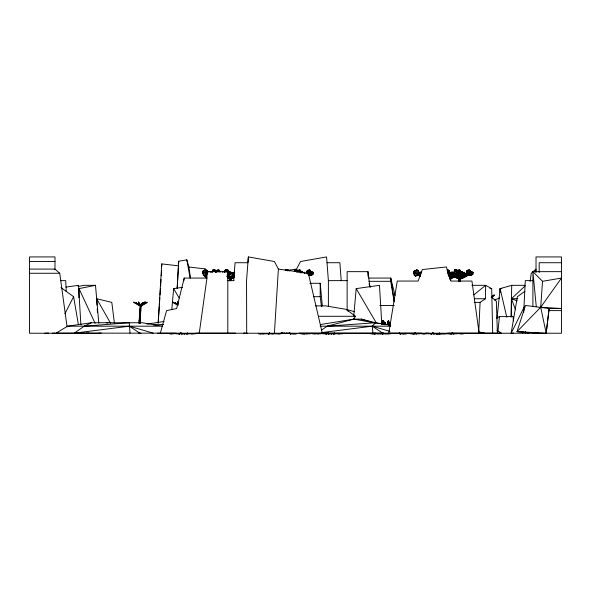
<?xml version="1.0" encoding="UTF-8"?>
<svg xmlns="http://www.w3.org/2000/svg" width="591" height="591" viewBox="0 0 591 591"><rect width="100%" height="100%" fill="white"/><g stroke="black" fill="none" stroke-linecap="round" stroke-linejoin="round"><path stroke-width="0.89" d="M140.052 323.255C138.493 316.953 143.687 306.057 138.39 302.237L140.348 306.123L139.099 323.255M78.906 297.724L79.031 288.615L95.498 285.32L98.808 323.247M139.712 323.255L140.665 306.123L139.542 303.641M474.691 302.385L480.077 302.385L485.447 298.736L485.654 285.32L471.884 285.32M383.131 323.262L383.145 322.457L382.443 323.262M139.572 317.441L140.584 305.399L142.756 302.562L140.843 306.123L147.336 302.577L147.174 302.215L140.584 305.399L140.274 306.123L138.959 323.255M383.389 321.245L383.411 320.403L384.386 323.469M510.964 316.894L511.732 285.32L524.852 285.32M389.439 325.538L389.617 322.634L390.341 325.538M178.718 261.244L177.174 288.113L178.718 261.244L186.8 259.833L188.913 267.029L190.45 277.91M480.077 302.385L478.732 331.861L484.908 333.235M224.514 272.237L225.356 270.419L227.675 269.858L228.591 270.988L228.599 273.064L227.269 274.497M297.79 272.111L297.576 270.419L299.652 270.545L300.213 271.978L300.73 271.978L300.812 270.988L299.896 269.858L297.576 270.419L296.734 272.237M310.548 271.121L310.112 274.091L308.059 274.497L310.548 271.121L309.677 269.858L307.357 270.419L306.308 273.374M459.266 274.497L456.415 274.254L456.304 273.374L457.345 270.419L459.665 269.858L460.581 270.988L460.108 274.091L456.415 274.254L450.165 279.004L449.315 277.563M469.04 274.497L466.188 274.254L466.077 273.374L467.126 270.419L469.446 269.858L470.362 270.988L469.882 274.091L465.531 274.697L459.938 279.004L459.65 281.648M522.651 333.235L522.74 331.425M523.7 312.373L525.296 280.636L533.333 280.636M178.164 265.795L161.757 263.904L158.159 323.203L159.267 306.825M274.409 333.235L278.383 269.09L274.409 261.51L248.36 256.93L246.543 280.636L246.698 333.058M159.385 305L159.858 297.716M160.035 294.983L160.457 288.607M160.634 285.874L161.048 279.499M161.284 275.857L161.639 270.39M540.654 307.726L542.538 281.309L532.905 271.661L561.45 271.661M233.696 280.636L235.07 262.722L247.917 262.722L248.36 256.93M382.695 322.73L382.783 320.403L381.978 322.73M388.435 321.245L388.501 320.403L387.231 324.215L389.314 324.215L388.501 320.403L387.245 324.215M140.185 323.255L140.909 306.123L140.584 305.399L138.228 304.239L140.584 305.399L144.322 303.789M140.525 306.123L136.226 302.814L140.909 306.123L145.246 302.245L145.076 301.883L140.584 305.399L140.348 306.123L133.573 302.4L133.729 302.038L140.584 305.399L145.076 301.883M140.931 305.481L142.756 302.562M171.811 309.558L173.643 288.615L182.604 287.344M177.485 304.631L175.283 302.814L177.935 305.126M353.78 315.934L356.174 288.615L379.466 285.32L381.793 324.023M384.556 324.814L385.029 322.457L385.746 324.814M215.649 272.096L215.582 270.309L213.078 269.666L212.043 272.355L213.078 269.666L215.582 270.309L215.848 272.407M230.889 280.769L231.059 279.004L234.457 276.381M450.564 280.769L450.734 279.004L457.19 274.254L455.757 274.697L455.676 274.047L456.68 273.271L449.98 277.556L449.419 279.004M460.263 281.648L460.515 279.004L466.971 274.254L466.454 273.271L459.754 277.556L458.867 281.648M460.086 281.648L460.352 279.004L469.461 274.35M232.788 275.45L232.448 272.695L234.679 272.259L232.448 272.695L232.329 274.335L233.282 275.472L232.329 274.335L232.485 273.197L234.354 272.806L233.637 273.995L234.147 275.229L233.46 275.546L232.788 275.45L232.987 274.18L234.642 272.237L234.42 272.931M419.47 272.835L420.356 272.621L419.041 273.094L418.997 274.194L420.822 272.059L421.678 272.192L420.216 273.286L419.477 276.241L418.997 275.421M452.765 272.451L449.965 273.278L451.746 272.059L453.836 272.665L451.746 272.059L449.914 274.194M452.669 272.606L452.13 272.695L451.945 274.025L452.558 275.229L452.13 272.695L454.361 272.259L452.913 274.726L449.98 277.556L450.165 279.004L450.734 279.004M497.009 318.667L500.089 288.615L511.732 285.32M497.903 331.485L499.461 316.599L513.114 316.599L513.387 320.979M230.291 280.769L230.298 277.556L228.835 275.45M281.663 333.235L281.427 332.984M206.163 277.999L206.953 271.661L227.801 271.661L227.801 333.235M229.515 280.769L229.744 279.004L227.631 275.406M542.538 281.309L561.45 278.065L540.699 307.239L546.18 333.235L549.12 308.532L546.18 333.235L516.992 331.677L525.473 305.473L549.12 308.532L561.45 308.532L540.699 307.239L516.992 331.677L538.829 333.235M229.345 280.769L229.574 279.004L228.141 278.125M458.69 281.648L459.037 279.004L457.597 278.125M452.004 274.335L452.159 273.197L454.036 272.806L449.98 277.556L448.857 276.123M530.142 281.449L531.257 273.271L536.015 269.09L535.468 271.801M199.256 333.235L206.953 278.065L206.953 271.661M388.974 325.538L389.617 322.634L389.764 323.927M183.794 280.799L184.215 278.065L206.953 278.065M382.296 322.73L382.783 320.403L383.419 324.215M78.396 292.161L79.031 288.615L95.092 323.321M456.089 274.194L454.56 274.194L453.807 273.131L454.686 271.07L454.56 274.194L455.661 274.542M234.213 277.43L230.889 279.004L230.298 277.556L232.854 274.83L232.485 273.197M389.351 323.927L389.617 322.634M382.089 322.73L382.783 320.403L383.034 321.245M231.428 273.131L230.785 274.556L228.207 275.303L229.751 275.229L228.296 272.163L230.135 271.779L231.428 273.131L230.97 272.163M313.245 272.628L313.208 274.039L311.752 275.229L308.879 275.066L310.408 275.303L310.002 274.18L313.245 272.628L312.129 271.779L310.297 272.163M463.233 272.628L463.196 274.039L461.748 275.229L458.875 275.066L460.404 275.303L459.997 274.18L463.233 272.628L462.125 271.779L460.286 272.163M469.978 275.303L471.522 275.229L470.067 272.163L471.899 271.779L472.734 272.163L472.977 274.039L471.522 275.229L468.656 275.066L468.441 274.342L463.706 276.093M184.215 278.065L176.635 308.532L166.596 310.615L160.309 333.235M206.983 274.438L206.325 275.657L204.508 275.982L203.444 275.369L202.44 271.853L202.713 271.195L205.757 269.791L206.894 270.227L208.025 272L206.894 270.227M414.638 274.039L414.291 275.369L415.355 275.982L417.172 275.657L419.085 274.231L418.871 272L417.741 270.227L416.603 269.791L413.353 271.616L414.291 275.369L415.768 275.982L417.18 273.382L418.184 270.781L416.603 269.791M415.355 275.982L418.627 274.881L418.76 274.364L420.238 275.17L417.741 270.227M288.253 333.235L289.583 333.235M449.965 273.094L449.854 273.493L450.157 272.879L451.997 273.84L451.317 276.544L449.914 275.421M382.133 323.262L382.377 322.457L382.99 323.262M383.145 321.245L383.411 320.403L384.276 323.469M465.959 274.808L465.449 274.047L465.959 274.808L466.454 273.271L459.754 277.556L456.318 276.293M300.73 271.978L300.812 270.988M302.104 272.399L301.691 271.794L302.356 271.779L302.998 272.865L303.464 272.628L302.695 272.274L300.974 272.835L300.516 272.163L302.356 271.779L303.323 272.702M308.347 273.722L308.125 274.387L309.27 274.497M308.635 274.453L309.049 275.066L310.002 274.18M310.652 271.535L309.987 271.978L309.425 270.545L307.357 270.419L307.675 272.961L308.798 274.091L310.112 274.091L310.888 272.178L310.593 270.988M312.964 272.163L313.333 273.131L312.521 274.556L312.262 273.116L311.361 272.126L312.129 271.779L312.994 274.039M458.335 273.722L458.121 274.387L457.345 274.387L456.503 272.237M453.925 276.093L458.66 274.342L449.98 277.556L448.03 274.741M460.478 272.961L460.108 274.091L458.055 274.497L457.028 273.456L456.732 271.129M460.884 272.178L460.588 273.064L459.562 273.064L458.69 272.178L458.439 270.198L459.665 269.858L460.884 272.178L460.034 270.375L457.345 270.419L457.67 272.961L458.786 274.091L460.537 271.121M462.036 272.052C463.728 273.744 462.687 275.857 461.46 271.794L462.923 272.274L463.329 273.131L462.982 274.039M468.116 273.722L467.895 274.387L467.126 274.387L466.284 272.237M472.734 272.163L472.763 274.039L471.234 275.229M381.941 323.927L382.362 322.634L382.414 323.927M172.808 302.075L172.631 302.4L172.786 302.038L178.164 304.764L175.948 303.818M178.231 303.789L177.566 301.875L178.312 303.065M447.801 273.411L447.572 270.309L446.936 270.043M231.34 273.131C230.926 275.886 230.97 270.545 229.367 272.126L230.785 274.556L229.463 275.229M463.876 272.931L464.134 272.259L465.161 274.194L462.251 275.45M205.757 269.791L206.185 270.323L203.843 275.369L202.491 271.853L202.765 271.262L206.185 270.323L207.33 270.781L204.922 275.982L203.444 275.369M216.24 272.2L216.786 270.789L218.493 270.323L219.645 270.781L220.332 272L219.202 270.227L218.064 269.791L215.072 271.262M217.85 272.008L218.493 270.323L218.064 269.791M219.143 272.082L219.645 270.781L219.202 270.227M224.351 272.355L225.385 269.666L227.89 270.309L228.052 271.07M224.661 272.311L225.385 269.666L225.917 270.937M294.296 271.683L295.079 269.666L297.576 270.309L295.079 269.666L294.916 271.07L295.47 271.262L295.145 270.479M413.501 271.557L417.032 270.323L414.69 275.369L413.501 271.557L420.238 275.17L418.627 274.881L420.238 275.17L419.226 273.434M450.143 273.434L449.544 274.881L449.685 274.364L451.155 275.17L448.658 270.227L447.527 269.791L449.101 270.781L451.155 275.17L449.544 274.881L450.741 275.051L451.103 274.327L452.676 274.911M384.697 323.262L385.029 322.457L385.428 323.262M213.152 270.479L213.61 270.937L212.923 271.07M382.805 323.262L383.145 322.457L383.744 323.262M455.329 270.56L456.717 270.043L456.932 271.757L456.311 273.227L454.848 269.666L456.717 270.043L457.345 270.309L454.848 269.666L453.807 272.355L454.427 273.227L456.311 273.227L459.938 279.004L459.754 277.556L457.323 274.039L457.404 274.682L456.666 274.682L459.2 279.004L454.376 276.706M374.022 333.812L374.421 334.07L375.004 332.777M186.46 333.812L186.867 334.07L187.465 332.777M333.331 333.812L333.745 334.07L334.343 332.777M438.544 333.812L438.95 334.07L439.549 332.777M228.547 271.121L227.572 273.064L228.599 273.064L228.887 272.178L228.045 270.375L225.356 270.419L225.57 272.111M300.213 271.978L300.767 271.121M470.318 271.121L467.828 274.497L466.801 273.456L466.506 271.129L467.954 270.73M414.417 271.83L415.081 270.486L414.779 272.2L413.789 273.611M418.93 273.493L419.233 272.879L421.073 273.84M420.179 274.327L419.817 275.051L418.627 274.881M524.594 306.219L511.134 333.235L517.384 296.697L524.838 291.333M304.04 272.806L304.365 272.259L305.037 273.544M455.824 276.086L459.754 277.556L462.694 274.726L464.098 272.237L465.161 274.194M64.921 313.747L73.616 296.697L60.947 287.581M382.022 333.812L382.879 334.07L383.544 332.777M228.488 272.961L228.887 272.178L227.675 269.858L226.449 270.198L226.7 272.178L228.274 270.988L227.432 270.545L227.993 271.978L228.51 271.978L228.591 270.988M300.708 272.961L300.871 271.535L300.265 270.375L299.652 270.545L300.634 270.656M456.415 274.254L460.263 270.988L459.421 270.545L459.983 271.978L460.5 271.978L460.581 270.988M466.188 274.254L470.044 270.988L468.212 270.198L467.126 270.419L467.444 272.961L468.567 274.091L469.882 274.091L470.658 272.178L469.815 270.375L469.202 270.545L469.764 271.978L470.273 271.978L470.362 270.988M382.961 321.245L383.411 320.403L384.135 324.215M448.421 275.044L449.788 272L449.478 271.609M269.378 332.777L268.669 334.07L267.996 333.812M226.855 276.293L230.298 277.556L233.637 273.995L232.987 274.18M180.336 332.777L179.568 334.07L178.349 333.812M327.215 332.777L326.446 334.07L325.693 333.812M432.42 332.777L431.652 334.07L430.898 333.812M302.171 333.812L303.316 333.812M387.482 333.812L388.627 333.812M411.846 333.812L412.991 333.812M449.049 333.812L450.187 333.812M170.769 333.812L171.892 333.812M317.648 333.812L318.771 333.812M422.853 333.812L423.976 333.812M179.738 333.812L178.814 333.812M326.609 333.812L327.473 332.777M431.822 333.812L432.686 332.777M413.456 333.812L414.084 334.07L414.934 332.777M450.652 333.812L451.28 334.07L452.13 332.777M381.838 323.262L382.377 322.457L382.584 323.262M353.433 319.236L355.509 316.288L346.001 309.322L325.7 305.879L315.712 305.879M385.029 322.457L384.445 323.262L383.862 322.457L384.113 323.262M269.614 332.777L268.669 334.07L269.489 333.812M452.115 276.928L453.142 275.546L454.944 274.475L454.339 273.36M180.602 332.777L179.487 333.812M282.335 333.058L283.052 333.235M260.786 333.812L261.281 333.812M244.851 332.955L243.691 333.058M280.902 333.058L282.638 332.955M284.493 333.058L285.025 333.235M286.583 333.235L286.044 333.058M287.196 332.955L286.598 333.235L286.975 333.235M288.881 333.058L289.051 333.058M461.8 275.376L459.754 277.556L456.946 273.965M321.674 332.585L372.249 326.188L375.58 322.745L389.949 324.947M246.499 333.058L247.237 333.235M284.293 333.058L283.71 332.984M511.658 316.894L511.407 298.736L525.081 285.926M450.571 279.004L459.997 274.18M454.885 277.024C461.113 282.254 467.126 274.948 473.014 272.628M145.246 302.245L140.665 306.123L138.508 301.875M282.04 333.235L282.417 333.235M473.871 294.82L485.654 285.32L491.682 288.615L492.695 333.235M234.679 275.775L230.483 279.004L228.37 275.406M300.457 270.708L298.92 272.178L298.669 270.198L299.896 269.858L301.107 272.178M310.046 270.375L309.425 270.545L310.275 270.988L307.032 273.456L306.736 271.129M451.14 273.286L452.603 272.192L453.341 272.835M491.549 296.741L494.069 295.16L494.253 295.522L491.239 297.295M176.281 333.154L56.093 333.154L67.529 326.188L162.614 326.188L142.305 322.745L91.42 322.745L84.247 326.188L74.274 333.154L129.363 326.188L153.209 333.154M321.438 330.17L327.133 326.188L353.891 319.125L361.227 319.125L375.58 322.745L327.133 326.188M451.945 274.025L452.529 273.633M491.306 297.133L494.349 295.19L494.172 294.828L491.609 296.556M192.954 333.812L191.255 333.812M339.825 333.812L338.133 333.812M445.038 333.812L443.339 333.812M373.623 333.812L371.931 333.812M227.151 276.381L230.298 277.556L234.568 274.926M227.166 276.233L230.298 277.556L234.029 275.317M472.224 273.042L472.874 272.702M184.591 333.812L184.089 334.07L184.953 333.812M331.47 333.812L330.967 334.07L331.832 333.812M436.675 333.812L436.173 334.07L437.037 333.812M231.244 272.628L227.047 275.066L228.414 275.303L227.712 273.618L229.884 272.399L231.111 272.377M497.09 317.795L499.461 316.599M386.344 333.812L385.088 333.812M290.949 333.812L290.417 334.07L289.568 332.777M400.624 333.812L400.092 334.07L399.243 332.777M437.828 333.812L437.296 334.07L437.931 333.812M234.376 277.43L231.059 279.004L227.919 278.213M329.121 333.812L328.566 334.07L327.724 332.777M434.326 333.812L433.772 334.07L432.93 332.777M286.236 270.486L287.751 269.791L289.331 270.781L287.751 269.791M494.637 300.065L499.698 297.857M329.202 333.812L328.566 334.07L327.939 332.777M434.407 333.812L433.772 334.07L433.151 332.777M291.053 333.812L290.417 334.07L289.782 332.777M400.735 333.812L400.092 334.07L399.464 332.777M260.971 333.812L259.486 333.812M213.558 270.56L214.947 270.043L215.161 271.757L213.61 270.937M295.559 270.56L296.948 270.043L297.162 271.757L295.603 270.937M420.822 272.059L419.233 272.879M229.175 276.123L230.298 277.556L232.669 276.684M452.344 276.684L449.98 277.556L455.949 273.973M462.125 276.684L459.754 277.556L461.482 276.935M230.298 277.556L232.891 276.625M463.218 276.315L468.404 274.453M293.934 333.812L292.671 333.812M381.114 333.812L379.843 333.812M403.609 333.812L402.345 333.812M440.805 333.812L439.549 333.812M307.283 333.812L306.367 333.812M416.958 333.812L416.212 334.07L415.178 332.777M454.161 333.812L453.408 334.07L452.374 332.777M141.685 304.033L140.584 305.399L136.89 303.818M465.531 274.697L466.971 274.254M232.854 274.83L234.147 275.229M452.669 274.18L454.944 274.475M452.536 274.83L453.822 275.229L453.319 273.995M462.31 274.83L463.603 275.229L463.1 273.995L464.725 274.475L463.809 272.806M296.963 271.129L298.403 270.73M295.736 333.812L294.074 333.812M405.411 333.812L403.749 333.812M442.607 333.812L440.952 333.812M204.508 275.982L206.037 275.657M302.681 272.606L304.365 272.259L304.35 273.374M462.45 272.606L464.134 272.259M263.992 333.812L262.293 333.812M186.867 334.07L188.16 333.812M333.745 334.07L335.031 333.812M438.95 334.07L440.236 333.812M78.005 286.532L84.07 285.32L95.498 285.32M374.421 334.07L375.713 333.812M279.573 333.812L277.94 333.812M378.765 333.812L377.339 333.812M320.381 324.57L353.891 319.125L375.307 323.004M56.093 333.154L57.896 332.866M146.915 324.112L164.084 321.482M67.529 326.188L91.42 322.745M65.97 287.093L78.514 285.32L80.901 324.947M287.462 270.36L296.542 269.09L300.516 261.51L326.572 256.93L328.382 280.636L328.382 306.47M511.887 333.235L513.594 333.043M527.172 333.235L528.879 333.043M86.116 333.235L88.783 333.021M98.594 333.235L101.26 333.021M84.247 326.188L129.23 322.745L130.035 333.154M52.171 333.235L54.897 333.043M153.542 324.984L163.626 324.385M310.209 275.303L311.752 275.229L310.755 272.835L313.112 272.377M460.197 275.303L461.748 275.229L460.751 272.835L463.108 272.377M44.82 333.235L48.469 333.043M29.55 261.51L54.985 261.51M327.008 262.722L339.855 262.722L341.229 280.636M561.45 262.722L539.191 262.722L539.191 272.569M29.55 269.09L54.985 269.09L59.743 273.271L67.071 326.875M454.826 271.262L455.24 271.262M369.9 287.056L367.971 271.661L347.131 271.661L347.131 310.164M29.55 273.271L59.743 273.271M202.942 273.611L203.932 272.2L204.235 270.486M472.763 274.039L472.239 272.274L471.241 271.794L472.29 274.556M457.102 274.542L455.018 274.542L453.807 273.131L455.07 269.851L455.476 270.656M468.656 275.066L470.185 275.303L469.483 273.618L471.655 272.399L472.881 272.377M416.884 275.657L418.162 273.825L418.871 272L418.561 271.609M368.887 278.065L390.717 278.065L395.047 295.47M60.348 280.636L65.704 280.636L66.251 291.518M227.801 280.636L234.043 280.636M328.382 280.636L347.131 280.636M368.887 281.309L390.717 281.309L394.227 301.875M309.943 283.288L320.204 283.288L322.317 305.99M489.85 288.615L491.682 288.615M500.267 292.161L500.089 288.615L501.84 288.615M313.363 296.697L320.204 296.697L321.482 306.744M474.499 298.736L485.447 298.736M515.544 309.78L511.407 298.736L517.849 298.736M379.865 305.473L394.249 305.473M549.12 310.615L561.45 310.615M139.284 314.944L140.185 314.944M318.401 316.288L355.509 316.288M139.055 320.765L140.185 320.765M382.333 321.245L383.855 321.245M387.881 321.245L388.922 321.245M381.653 323.262L385.546 323.262M381.801 323.927L382.805 323.927M389.21 323.927L390.082 323.927M320.1 326.188L390.666 326.188M195.71 333.154L235.506 333.154M298.98 333.154L421.863 333.154M425.52 333.154L428.63 333.154M447.461 333.154L501.508 333.154L496.942 330.369M99.68 333.235L29.55 333.235L29.55 256.93L54.985 256.93L54.985 269.695M138.826 333.235L140.976 333.235M157.553 333.235L382.355 333.235M169.189 333.812L174.005 333.812M175.852 333.812L181.082 333.812M181.969 333.812L189.423 333.812M189.962 333.812L195.717 333.812M258.378 333.812L275.155 333.812M275.369 333.812L281.205 333.812M290.728 333.812L296.978 333.812M300.575 333.812L305.421 333.812M305.68 333.812L310.253 333.812M312.1 333.812L320.876 333.812M322.73 333.812L327.961 333.812M328.84 333.812L336.301 333.812M336.84 333.812L342.595 333.812M370.66 333.812L390.732 333.812M400.403 333.812L406.652 333.812M410.25 333.812L415.096 333.812M415.355 333.812L419.928 333.812M421.272 333.812L426.584 333.812M427.936 333.812L433.166 333.812M434.045 333.812L452.292 333.812M452.551 333.812L457.124 333.812M458.978 333.812L463.787 333.812M188.913 267.029L205.151 268.898L205.336 270.708M278.383 269.09L308.347 273.271L322.309 333.235M377.124 323.255L378.949 323.513M380.767 323.765L390.762 325.168M106.225 322.745L108.027 323.004M222.282 272.059L223.147 272.192M209.975 272.059L210.832 272.192M449.648 274.881L451.155 275.17L448.104 273.382L449.101 270.781L448.658 270.227M272.34 333.812L273.522 333.812M430.425 333.812L431.57 333.812M325.22 333.812L326.365 333.812M461.083 333.812L462.206 333.812M423.887 333.812L425.01 333.812M314.213 333.812L315.335 333.812M285.372 270.479L285.298 269.666L287.167 270.043L287.965 271.07M285.298 269.666L287.802 270.309M227.89 270.309L225.607 269.851L226.013 270.656M97.027 305.089L96.673 298.736L111.81 302.385L114.373 322.93M455.757 274.697L456.178 274.808M354.689 311.73L347.131 309.632L348.114 311.154M372.921 333.154L372.249 326.188L389.92 331.344M369.988 321.711L361.227 319.125L362.756 320.012M454.346 273.589L455.188 273.869M271.572 333.812L272.045 333.812M511.407 298.736L517.14 300.863M451.28 272.621L450.394 272.835M303.781 333.812L304.409 334.07L303.863 333.812M455.838 275.901L457.404 276.566M177.285 304.239L175.283 302.814M207.315 273.825L202.654 271.557M464.12 273.374L464.962 273.759M451.317 275.192L450.401 274.763L450.401 276.241M419.477 274.763L420.4 275.192L420.4 276.544M450.734 333.812L451.28 334.07M413.537 333.812L414.084 334.07M227.328 277.851L229.744 279.004M382.377 333.812L382.879 334.07M455.373 270.937L456.932 271.757M172.631 302.4L177.913 305.296M372.249 326.188L382.717 333.154M129.363 326.188L139.831 333.154M136.226 302.814L138.36 304.291M491.971 297.487L496.337 301.166L497.4 333.235M450.261 273.574L451.155 274.394M419.337 273.574L420.238 274.394M383.862 322.457L384.578 323.262M232.263 274.025L233.386 275.362M245.922 332.984L246.506 333.235M180.846 332.777L181.696 334.07L182.324 333.812L181.696 334.07L181.068 332.777M453.238 333.812L452.64 332.777M416.042 333.812L415.443 332.777M356.174 288.615L376.378 323.063M173.643 288.615L179.154 298.012M96.673 298.736L110.554 323.188M468.441 274.342L468.818 275.066M458.66 274.342L459.037 275.066M177.566 301.875L178.15 303.02M295.301 269.851L295.707 270.656M285.519 269.851L285.926 270.656M282.18 333.058L282.705 333.235M383.145 322.457L383.537 323.262M369.035 283.813L370.454 287.16M462.694 274.726L462.916 275.546M452.913 274.726L453.142 275.546M233.231 274.726L233.46 275.546M447.838 272.407L447.971 272.939M500.089 288.615L506.79 317.175M447.572 270.309L447.734 271.07M452.159 273.197L452.558 275.229M186.8 259.833L190.117 277.933M73.616 296.697L78.337 324.326M394.175 300.856L390.717 278.065L390.717 281.309M479.131 333.235L471.928 281.057L450.933 281.057L446.36 266.955L422.336 269.562L418.125 281.057L397.263 281.057L388.76 333.235L561.45 333.235L561.45 256.93L536.015 256.93L536.015 272.429M215.745 271.07L215.9 272.318M205.35 275.369L205.55 277.179M205.89 276.145L206.074 277.955M536.266 306.581L532.905 271.661L532.905 306.581M388.974 323.469L388.501 320.403L388.605 324.215M97.227 308.724L97.434 312.358M367.971 271.661L367.971 276.233M320.204 283.288L320.204 296.697M205.151 268.898L205.151 270.449M161.757 263.904L161.757 266.238M525.465 331.418L525.333 333.235L525.48 331.47M310.888 272.178L310.6 273.064L309.566 273.064L308.694 272.178L308.443 270.198L309.677 269.858L310.888 272.178M470.658 272.178L470.37 273.064L469.335 273.064L468.464 272.178L468.212 270.198L469.446 269.858L470.658 272.178"/></g></svg>
